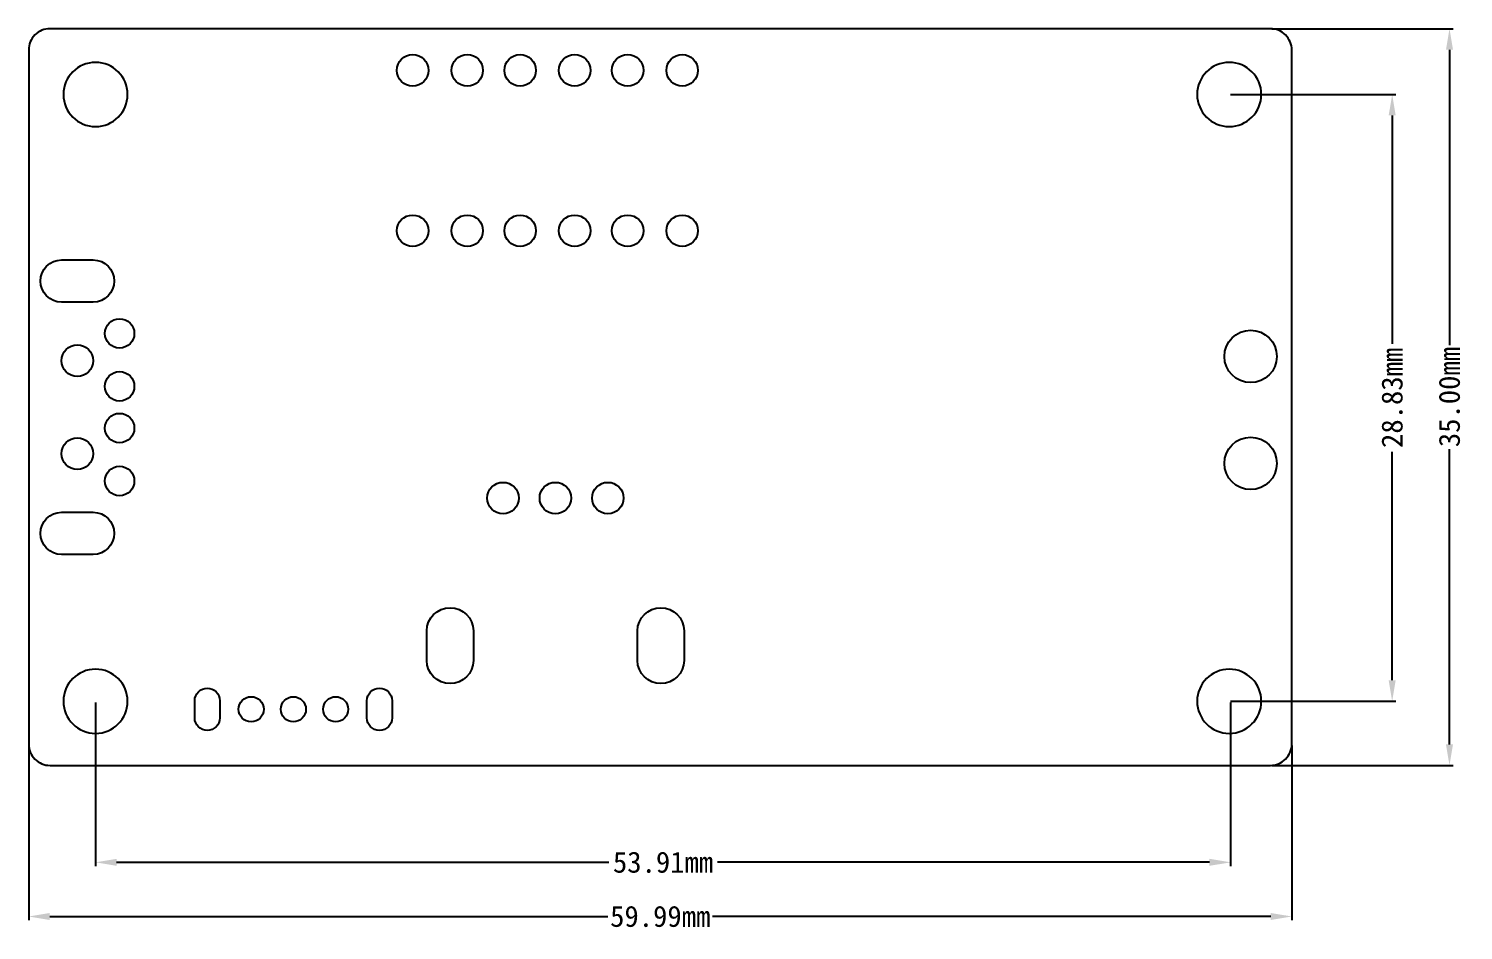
# Model space of a CAD drawing. Extents: x -15.7 to 75.2, y 2.2 to 100.6.
# Drawn here: x 0 to 68.1, y 2.2 to 45 of the extents above; entities that cross this region are included whole.
import ezdxf

# ---------------------------------------------------------------- set-up
doc = ezdxf.new("R2010")
doc.units = 0
doc.header["$MEASUREMENT"] = 0
doc.layers.get('0').update_dxf_attribs({"linetype": 'CONTINUOUS'})
doc.layers.get('Defpoints').update_dxf_attribs({"linetype": 'CONTINUOUS'})
doc.layers.add('BG_OUTLINE', color=6, linetype='CONTINUOUS')
doc.layers.add('PIN_BOTTOM', color=111, linetype='CONTINUOUS')
doc.styles.get("Standard").update_dxf_attribs({"font": 'simhei.ttf', "height": 1})
doc.dimstyles.get("Standard").update_dxf_attribs({"dimtxt": 2, "dimasz": 1, "dimexe": 0.18, "dimexo": 0.0625, "dimgap": 0.09, "dimtad": 0, "dimtoh": 1, "dimzin": 0, "dimdsep": 46, "dimtxsty": 'STANDARD', "dimcen": 0.09, "dimadec": 0, "dimazin": 0, "dimtfac": 1, "dimtofl": 0, "dimtmove": 0, "dimatfit": 3, "dimfxl": 1, "dimtolj": 1, "dimtzin": 0, "dimarcsym": 0})

# ---------------------------------------------------------------- blocks, each defined once
blk = doc.blocks.new('*D13')
at = {"color": 0, "linetype": 'Continuous', "lineweight": -2, "transparency": 16777216}
for p, q in [((59.041, 45.001), (67.664, 45.001)), ((67.484, 44.001), (67.484, 29.973)), ((67.484, 11), (67.484, 25.029)), ((59.041, 10), (67.664, 10))]:
    blk.add_line(p, q, dxfattribs=at)
at = {"color": 0, "linetype": 'Continuous', "transparency": 16777216}
for points in [[(67.317, 44.001), (67.651, 44.001), (67.484, 45.001)], [(67.317, 11), (67.651, 11), (67.484, 10)]]:
    blk.add_solid(points, dxfattribs=at)
at = {"layer": 'Defpoints', "color": 0, "linetype": 'Continuous', "transparency": 16777216}
for p in [(58.979, 45.001), (67.484, 45.001), (58.979, 10)]:
    blk.add_point(p, dxfattribs=at)
at = {"color": 0, "linetype": 'Continuous', "transparency": 16777216, "insert": (67.484, 27.501), "char_height": 1, "attachment_point": 5, "rotation": 90}
blk.add_mtext('\\A1;35.00mm', dxfattribs=at)
blk = doc.blocks.new('*D14')
at = {"color": 0, "linetype": 'Continuous', "lineweight": -2, "transparency": 16777216}
for p, q in [((0, 10.953), (0, 2.643)), ((59.995, 10.953), (59.995, 2.643)), ((1, 2.823), (27.509, 2.823)), ((58.995, 2.823), (32.486, 2.823))]:
    blk.add_line(p, q, dxfattribs=at)
at = {"color": 0, "linetype": 'Continuous', "transparency": 16777216}
for points in [[(1, 2.989), (1, 2.656), (0, 2.823)], [(58.995, 2.989), (58.995, 2.656), (59.995, 2.823)]]:
    blk.add_solid(points, dxfattribs=at)
at = {"layer": 'Defpoints', "color": 0, "linetype": 'Continuous', "transparency": 16777216}
for p in [(0, 11.016), (59.995, 11.016), (59.995, 2.823)]:
    blk.add_point(p, dxfattribs=at)
at = {"color": 0, "linetype": 'Continuous', "transparency": 16777216, "insert": (29.997, 2.823), "char_height": 1, "attachment_point": 5}
blk.add_mtext('\\A1;59.99mm', dxfattribs=at)
blk = doc.blocks.new('*D20')
at = {"color": 0, "linetype": 'Continuous', "lineweight": -2, "transparency": 16777216}
for p, q in [((57.085, 41.877), (64.942, 41.877)), ((64.762, 40.877), (64.762, 30.03)), ((64.762, 14.048), (64.762, 24.895)), ((57.085, 13.048), (64.942, 13.048))]:
    blk.add_line(p, q, dxfattribs=at)
at = {"color": 0, "linetype": 'Continuous', "transparency": 16777216}
for points in [[(64.595, 40.877), (64.928, 40.877), (64.762, 41.877)], [(64.595, 14.048), (64.928, 14.048), (64.762, 13.048)]]:
    blk.add_solid(points, dxfattribs=at)
at = {"layer": 'Defpoints', "color": 0, "linetype": 'Continuous', "transparency": 16777216}
for p in [(57.023, 41.877), (64.762, 41.877), (57.023, 13.048)]:
    blk.add_point(p, dxfattribs=at)
at = {"color": 0, "linetype": 'Continuous', "transparency": 16777216, "insert": (64.762, 27.463), "char_height": 1, "attachment_point": 5, "rotation": 90}
blk.add_mtext('\\A1;28.83mm', dxfattribs=at)
blk = doc.blocks.new('*D21')
at = {"color": 0, "linetype": 'Continuous', "lineweight": -2, "transparency": 16777216}
for p, q in [((3.175, 12.986), (3.175, 5.216)), ((57.085, 12.986), (57.085, 5.216)), ((4.175, 5.396), (27.551, 5.396)), ((56.085, 5.396), (32.709, 5.396))]:
    blk.add_line(p, q, dxfattribs=at)
at = {"color": 0, "linetype": 'Continuous', "transparency": 16777216}
for points in [[(4.175, 5.563), (4.175, 5.23), (3.175, 5.396)], [(56.085, 5.563), (56.085, 5.23), (57.085, 5.396)]]:
    blk.add_solid(points, dxfattribs=at)
at = {"layer": 'Defpoints', "color": 0, "linetype": 'Continuous', "transparency": 16777216}
for p in [(3.175, 13.048), (57.085, 13.048), (57.085, 5.396)]:
    blk.add_point(p, dxfattribs=at)
at = {"color": 0, "linetype": 'Continuous', "transparency": 16777216, "insert": (30.13, 5.396), "char_height": 1, "attachment_point": 5}
blk.add_mtext('\\A1;53.91mm', dxfattribs=at)

msp = doc.modelspace()

# ---------------------------------------------------------------- linework, layer by layer
at = {"layer": 'BG_OUTLINE'}
for points in [[(1.016, 10), (58.979, 10, 0.414214), (59.995, 11.016), (59.995, 43.985, 0.414214), (58.979, 45.001), (1.016, 45.001, 0.414214), (0, 43.985), (0, 11.016, 0.414214), (1.016, 10)], [(4.699, 41.877, 1), (1.651, 41.877, 1), (4.699, 41.877)], [(58.547, 41.877, 1), (55.499, 41.877, 1), (58.547, 41.877)], [(4.699, 13.048, 1), (1.651, 13.048, 1), (4.699, 13.048)], [(58.547, 13.048, 1), (55.499, 13.048, 1), (58.547, 13.048)]]:
    msp.add_lwpolyline(points, format="xyb", dxfattribs=at)
at = {"layer": 'PIN_BOTTOM'}
for points in [[(3.061, 32.009), (1.562, 32.009, -1), (1.562, 34.016), (3.061, 34.016, -1)], [(3.061, 20.02), (1.562, 20.02, -1), (1.562, 22.027), (3.061, 22.027, -1)], [(18.91, 14.991), (18.91, 16.388, -1), (21.12, 16.388), (21.12, 14.991, -1)], [(28.918, 14.991), (28.918, 16.388, -1), (31.128, 16.388), (31.128, 14.991, -1)], [(9.08, 13.073), (9.08, 12.261, -1), (7.887, 12.261), (7.887, 13.073, -1)], [(17.259, 13.073), (17.259, 12.261, -1), (16.065, 12.261), (16.065, 13.073, -1)]]:
    msp.add_lwpolyline(points, format="xyb", close=True, dxfattribs=at)
for centre, radius in [((18.237, 43.02), 0.749), ((20.828, 43.02), 0.749), ((23.343, 43.02), 0.749), ((25.933, 43.02), 0.749), ((28.448, 43.02), 0.749), ((31.039, 43.02), 0.749), ((18.237, 35.4), 0.749), ((20.828, 35.4), 0.749), ((23.343, 35.4), 0.749), ((25.933, 35.4), 0.749), ((28.448, 35.4), 0.749), ((31.039, 35.4), 0.749), ((4.318, 30.523), 0.699), ((58.039, 29.431), 1.245), ((2.311, 29.228), 0.749), ((4.318, 28.009), 0.699), ((4.318, 26.027), 0.699), ((2.311, 24.808), 0.749), ((58.039, 24.351), 1.245), ((4.318, 23.513), 0.699), ((22.53, 22.7), 0.749), ((25.019, 22.7), 0.749), ((27.508, 22.7), 0.749), ((10.566, 12.667), 0.597), ((12.573, 12.667), 0.597), ((14.58, 12.667), 0.597)]:
    msp.add_circle(centre, radius, dxfattribs=at)

# ---------------------------------------------------------------- dimensions: what is measured, and where the dimension line sits
at = {"linetype": 'Continuous'}
for base, p1, p2, override, picture, middle in [((67.484, 45.001), (58.979, 10), (58.979, 45.001), {"dimtxt": 1, "dimasz": 1, "dimgap": 0, "dimdec": 2, "dimpost": 'mm'}, '*D13', (67.484, 27.501)), ((64.762, 41.877), (57.023, 13.048), (57.023, 41.877), {"dimpost": 'mm'}, '*D20', (64.762, 27.463))]:
    dim = msp.add_linear_dim(base=base, p1=p1, p2=p2, angle=90, dimstyle='Standard', override=override, dxfattribs=at)
    dim.commit()
    dim.dimension.update_dxf_attribs({"geometry": picture, "text_midpoint": middle})
for base, p1, p2, override, picture, middle in [((57.085, 5.396), (3.175, 13.048), (57.085, 13.048), {"dimpost": 'mm'}, '*D21', (30.13, 5.396)), ((59.9948, 2.8225), (0, 11.016), (59.9948, 11.016), {"dimtxt": 1, "dimgap": 0, "dimpost": 'mm'}, '*D14', (29.9974, 2.8225))]:
    dim = msp.add_linear_dim(base=base, p1=p1, p2=p2, dimstyle='Standard', override=override, dxfattribs=at)
    dim.commit()
    dim.dimension.update_dxf_attribs({"geometry": picture, "text_midpoint": middle})

doc.saveas('drawing.dxf')
